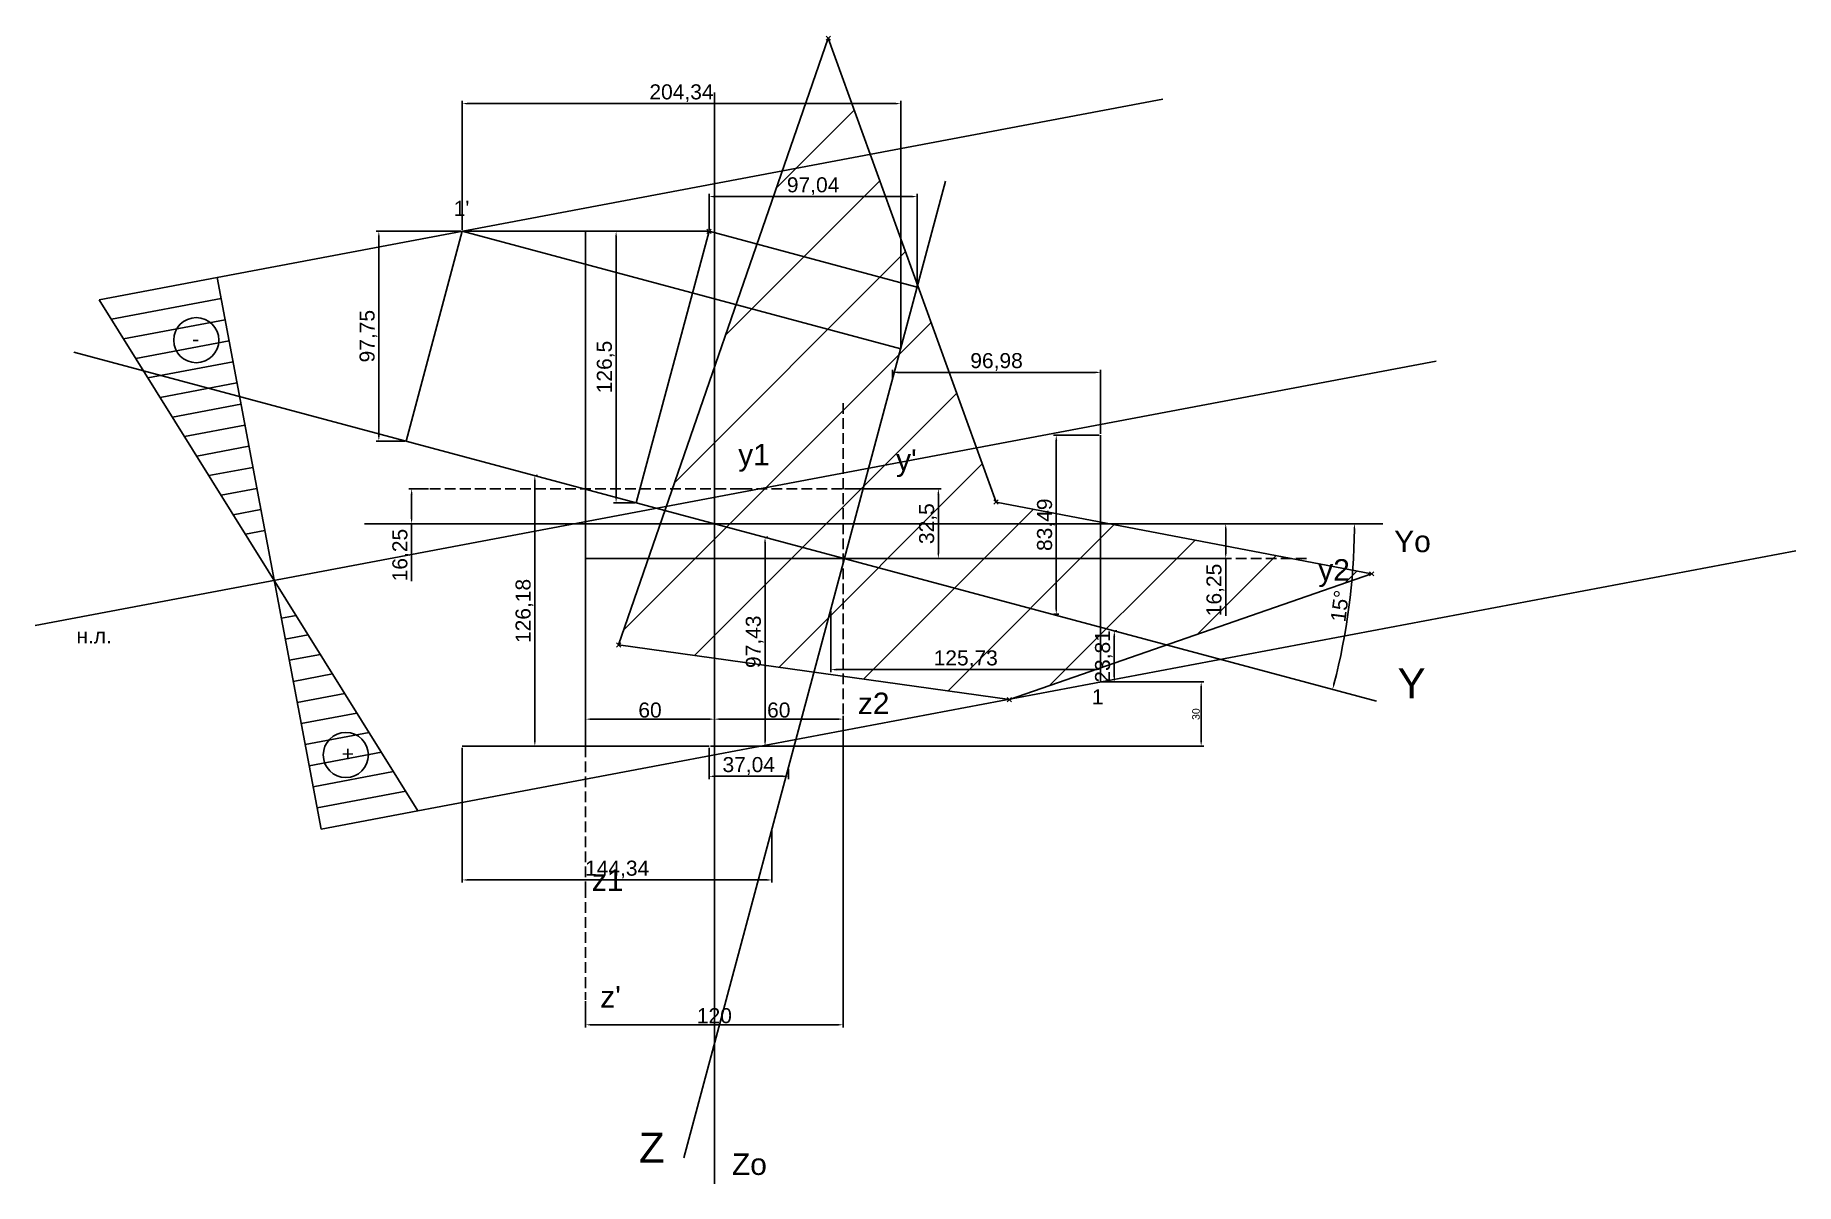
# Model space of a CAD drawing. Header units: millimetres. Extents: x 2465 to 3285, y 1897 to 2433.
import ezdxf

# ---------------------------------------------------------------- set-up
doc = ezdxf.new("R2010")
doc.units = ezdxf.units.MM
doc.header["$PDMODE"] = 3
doc.linetypes.add('DASHED', pattern=[7, 5, -2, 0])
for name, color, linetype in [('glav osi', 200, 'Continuous'), ('вспомогательные оси', 109, 'Continuous'), ('двутавры', 7, 'Continuous'), ('нейтральная линия', 101, 'Continuous'), ('оси сортамент', 9, 'Continuous'), ('размеры', 8, 'Continuous'), ('центр тяжести', 171, 'Continuous'), ('ядро сечения', 210, 'Continuous')]:
    doc.layers.add(name, color=color, linetype=linetype)
doc.styles.get("Standard").update_dxf_attribs({"font": 'arial.ttf'})
doc.dimstyles.new('ISO-25', dxfattribs={"dimtxt": 2.5, "dimasz": 2.5, "dimexe": 1.25, "dimexo": 0.625, "dimtad": 1, "dimtxsty": 'Standard', "dimcen": 2.5, "dimadec": 0, "dimazin": 0, "dimtfac": 1, "dimtmove": 0, "dimatfit": 3, "dimfxl": 1, "dimarcsym": 0})

# ---------------------------------------------------------------- blocks, each defined once
blk = doc.blocks.new('*D3')
at = {"layer": 'Defpoints', "color": 0}
for p in [(2961.49, 2131.24), (2778.99, 2101.24), (3008.37, 2101.24)]:
    blk.add_point(p, dxfattribs=at)
at = {"layer": 'размеры', "color": 0, "lineweight": -2}
for p, q in [((2962.12, 2131.24), (3009.62, 2131.24)), ((3008.37, 2128.74), (3008.37, 2103.74)), ((2779.62, 2101.24), (3009.62, 2101.24))]:
    blk.add_line(p, q, dxfattribs=at)
at = {"layer": 'размеры', "color": 0}
for points in [[(3007.95, 2128.74), (3008.79, 2128.74), (3008.37, 2131.24)], [(3007.95, 2103.74), (3008.79, 2103.74), (3008.37, 2101.24)]]:
    blk.add_solid(points, dxfattribs=at)
at = {"layer": 'размеры', "color": 0, "insert": (3005.96, 2116.24), "char_height": 3.5, "attachment_point": 5, "rotation": 90}
blk.add_mtext('30', dxfattribs=at)
blk = doc.blocks.new('*D7')
at = {"layer": 'Defpoints', "color": 0, "transparency": 16777216}
for p in [(2841.49, 2221.24), (2841.49, 2188.74), (2885.87, 2188.74)]:
    blk.add_point(p, dxfattribs=at)
at = {"layer": 'размеры', "color": 0, "lineweight": -2, "transparency": 16777216}
for p, q in [((2842.12, 2221.24), (2887.12, 2221.24)), ((2885.87, 2218.74), (2885.87, 2191.24)), ((2842.12, 2188.74), (2887.12, 2188.74))]:
    blk.add_line(p, q, dxfattribs=at)
at = {"layer": 'размеры', "color": 0, "transparency": 16777216}
for points in [[(2885.45, 2218.74), (2886.28, 2218.74), (2885.87, 2221.24)], [(2885.45, 2191.24), (2886.28, 2191.24), (2885.87, 2188.74)]]:
    blk.add_solid(points, dxfattribs=at)
at = {"layer": 'размеры', "color": 0, "transparency": 16777216, "insert": (2881.04, 2204.99), "char_height": 7, "attachment_point": 5, "rotation": 90}
blk.add_mtext('32,5', dxfattribs=at)
blk = doc.blocks.new('*D9')
at = {"layer": 'Defpoints', "color": 0, "transparency": 16777216}
for p in [(2841.49, 2116.15), (2721.49, 1983.11), (2841.49, 1971.48)]:
    blk.add_point(p, dxfattribs=at)
at = {"layer": 'размеры', "color": 0, "lineweight": -2, "transparency": 16777216}
for p, q in [((2841.49, 2115.52), (2841.49, 1970.23)), ((2721.49, 1982.49), (2721.49, 1970.23)), ((2723.99, 1971.48), (2838.99, 1971.48))]:
    blk.add_line(p, q, dxfattribs=at)
at = {"layer": 'размеры', "color": 0, "transparency": 16777216}
for points in [[(2723.99, 1971.9), (2723.99, 1971.07), (2721.49, 1971.48)], [(2838.99, 1971.9), (2838.99, 1971.07), (2841.49, 1971.48)]]:
    blk.add_solid(points, dxfattribs=at)
at = {"layer": 'размеры', "color": 0, "transparency": 16777216, "insert": (2781.49, 1975.68), "char_height": 7, "attachment_point": 5}
blk.add_mtext('120', dxfattribs=at)
blk = doc.blocks.new('*D11')
at = {"layer": 'Defpoints', "color": 0, "transparency": 16777216}
for p in [(2648.9, 2221.24), (2640.38, 2204.99), (2648.9, 2204.99)]:
    blk.add_point(p, dxfattribs=at)
at = {"layer": 'размеры', "color": 0, "lineweight": -2, "transparency": 16777216}
for p, q in [((2648.28, 2221.24), (2639.13, 2221.24)), ((2640.38, 2218.74), (2640.38, 2207.49)), ((2648.28, 2204.99), (2639.13, 2204.99)), ((2640.38, 2204.99), (2640.38, 2178.22))]:
    blk.add_line(p, q, dxfattribs=at)
at = {"layer": 'размеры', "color": 0, "transparency": 16777216}
for points in [[(2639.97, 2218.74), (2640.8, 2218.74), (2640.38, 2221.24)], [(2639.97, 2207.49), (2640.8, 2207.49), (2640.38, 2204.99)]]:
    blk.add_solid(points, dxfattribs=at)
at = {"layer": 'размеры', "color": 0, "transparency": 16777216, "insert": (2635.55, 2190.35), "char_height": 7, "attachment_point": 5, "rotation": 90}
blk.add_mtext('16,25', dxfattribs=at)
blk = doc.blocks.new('*D13')
at = {"layer": 'Defpoints', "color": 0, "transparency": 16777216}
for p in [(2841.49, 2204.99), (2841.49, 2188.74), (3019.81, 2188.74)]:
    blk.add_point(p, dxfattribs=at)
at = {"layer": 'размеры', "color": 0, "lineweight": -2, "transparency": 16777216}
for p, q in [((2842.12, 2204.99), (3021.06, 2204.99)), ((3019.81, 2202.49), (3019.81, 2191.24)), ((2842.12, 2188.74), (3021.06, 2188.74)), ((3019.81, 2188.74), (3019.81, 2161.97))]:
    blk.add_line(p, q, dxfattribs=at)
at = {"layer": 'размеры', "color": 0, "transparency": 16777216}
for points in [[(3019.39, 2202.49), (3020.22, 2202.49), (3019.81, 2204.99)], [(3019.39, 2191.24), (3020.22, 2191.24), (3019.81, 2188.74)]]:
    blk.add_solid(points, dxfattribs=at)
at = {"layer": 'размеры', "color": 0, "transparency": 16777216, "insert": (3014.97, 2174.1), "char_height": 7, "attachment_point": 5, "rotation": 90}
blk.add_mtext('16,25', dxfattribs=at)
blk = doc.blocks.new('*D17')
at = {"layer": 'Defpoints', "color": 0, "transparency": 16777216}
for p in [(2781.49, 2113.9), (2721.49, 2101.24), (2781.49, 2101.24)]:
    blk.add_point(p, dxfattribs=at)
at = {"layer": 'размеры', "color": 0, "lineweight": -2, "transparency": 16777216}
for p, q in [((2721.49, 2101.86), (2721.49, 2115.15)), ((2723.99, 2113.9), (2778.99, 2113.9)), ((2781.49, 2101.86), (2781.49, 2115.15))]:
    blk.add_line(p, q, dxfattribs=at)
at = {"layer": 'размеры', "color": 0, "transparency": 16777216}
for points in [[(2723.99, 2114.32), (2723.99, 2113.49), (2721.49, 2113.9)], [(2778.99, 2114.32), (2778.99, 2113.49), (2781.49, 2113.9)]]:
    blk.add_solid(points, dxfattribs=at)
at = {"layer": 'размеры', "color": 0, "transparency": 16777216, "insert": (2751.49, 2118.1), "char_height": 7, "attachment_point": 5}
blk.add_mtext('60', dxfattribs=at)
blk = doc.blocks.new('*D16')
at = {"layer": 'Defpoints', "color": 0, "transparency": 16777216}
for p in [(2781.49, 2113.9), (2841.49, 2113.9), (2841.49, 2113.9)]:
    blk.add_point(p, dxfattribs=at)
at = {"layer": 'размеры', "color": 0, "lineweight": -2, "transparency": 16777216}
for p, q in [((2781.49, 2114.53), (2781.49, 2115.15)), ((2783.99, 2113.9), (2838.99, 2113.9)), ((2841.49, 2114.53), (2841.49, 2115.15))]:
    blk.add_line(p, q, dxfattribs=at)
at = {"layer": 'размеры', "color": 0, "transparency": 16777216}
for points in [[(2783.99, 2114.32), (2783.99, 2113.49), (2781.49, 2113.9)], [(2838.99, 2114.32), (2838.99, 2113.49), (2841.49, 2113.9)]]:
    blk.add_solid(points, dxfattribs=at)
at = {"layer": 'размеры', "color": 0, "transparency": 16777216, "insert": (2811.49, 2118.1), "char_height": 7, "attachment_point": 5}
blk.add_mtext('60', dxfattribs=at)
blk = doc.blocks.new('*D19')
at = {"layer": 'Defpoints', "color": 0, "transparency": 16777216}
for p in [(2482.99, 2284.97), (2618.35, 2204.99), (3093.07, 2204.99), (3075.25, 2153.19), (3090.12, 2122.29)]:
    blk.add_point(p, dxfattribs=at)
at = {"layer": 'размеры', "color": 0, "lineweight": -2, "transparency": 16777216}
blk.add_arc((2781.49, 2204.99), 298.29, 345.48021, 359.51979, dxfattribs=at)
at = {"layer": 'размеры', "color": 0, "transparency": 16777216}
for points in [[(3079.35, 2202.49), (3080.19, 2202.49), (3079.78, 2204.99)], [(3070.66, 2130.1), (3069.85, 2130.31), (3069.62, 2127.78)]]:
    blk.add_solid(points, dxfattribs=at)
at = {"layer": 'размеры', "color": 0, "transparency": 16777216, "insert": (3073.06, 2166.6), "char_height": 7, "attachment_point": 5, "rotation": 82.5}
blk.add_mtext('15°', dxfattribs=at)
blk = doc.blocks.new('*D27')
at = {"layer": 'Defpoints', "color": 0, "transparency": 16777216}
for p in [(2876.03, 2357.42), (2778.99, 2341.24), (2876.03, 2315.23)]:
    blk.add_point(p, dxfattribs=at)
at = {"layer": 'размеры', "color": 0, "lineweight": -2, "transparency": 16777216}
for p, q in [((2778.99, 2341.86), (2778.99, 2358.67)), ((2781.49, 2357.42), (2873.53, 2357.42)), ((2876.03, 2315.86), (2876.03, 2358.67))]:
    blk.add_line(p, q, dxfattribs=at)
at = {"layer": 'размеры', "color": 0, "transparency": 16777216}
for points in [[(2781.49, 2357.83), (2781.49, 2357), (2778.99, 2357.42)], [(2873.53, 2357.83), (2873.53, 2357), (2876.03, 2357.42)]]:
    blk.add_solid(points, dxfattribs=at)
at = {"layer": 'размеры', "color": 0, "transparency": 16777216, "insert": (2827.51, 2362.25), "char_height": 7, "attachment_point": 5}
blk.add_mtext('97,04', dxfattribs=at)
blk = doc.blocks.new('*D26')
at = {"layer": 'Defpoints', "color": 0, "transparency": 16777216}
for p in [(2778.99, 2341.24), (2735.68, 2214.74), (2745.1, 2214.74)]:
    blk.add_point(p, dxfattribs=at)
at = {"layer": 'размеры', "color": 0, "lineweight": -2, "transparency": 16777216}
for p, q in [((2778.37, 2341.24), (2734.43, 2341.24)), ((2735.68, 2338.74), (2735.68, 2217.24)), ((2744.47, 2214.74), (2734.43, 2214.74))]:
    blk.add_line(p, q, dxfattribs=at)
at = {"layer": 'размеры', "color": 0, "transparency": 16777216}
for points in [[(2735.27, 2338.74), (2736.1, 2338.74), (2735.68, 2341.24)], [(2735.27, 2217.24), (2736.1, 2217.24), (2735.68, 2214.74)]]:
    blk.add_solid(points, dxfattribs=at)
at = {"layer": 'размеры', "color": 0, "transparency": 16777216, "insert": (2730.85, 2277.99), "char_height": 7, "attachment_point": 5, "rotation": 90}
blk.add_mtext('126,5', dxfattribs=at)
blk = doc.blocks.new('*D36')
at = {"layer": 'Defpoints', "color": 0, "transparency": 16777216}
for p in [(2663.99, 2341.24), (2625.1, 2243.49), (2637.8, 2243.49)]:
    blk.add_point(p, dxfattribs=at)
at = {"layer": 'размеры', "color": 0, "lineweight": -2, "transparency": 16777216}
for p, q in [((2663.37, 2341.24), (2623.85, 2341.24)), ((2625.1, 2338.74), (2625.1, 2245.99)), ((2637.18, 2243.49), (2623.85, 2243.49))]:
    blk.add_line(p, q, dxfattribs=at)
at = {"layer": 'размеры', "color": 0, "transparency": 16777216}
for points in [[(2624.68, 2338.74), (2625.52, 2338.74), (2625.1, 2341.24)], [(2624.68, 2245.99), (2625.52, 2245.99), (2625.1, 2243.49)]]:
    blk.add_solid(points, dxfattribs=at)
at = {"layer": 'размеры', "color": 0, "transparency": 16777216, "insert": (2620.27, 2292.36), "char_height": 7, "attachment_point": 5, "rotation": 90}
blk.add_mtext('97,75', dxfattribs=at)
blk = doc.blocks.new('*D35')
at = {"layer": 'Defpoints', "color": 0, "transparency": 16777216}
for p in [(2868.33, 2400.73), (2663.99, 2341.24), (2868.33, 2286.48)]:
    blk.add_point(p, dxfattribs=at)
at = {"layer": 'размеры', "color": 0, "lineweight": -2, "transparency": 16777216}
for p, q in [((2663.99, 2341.86), (2663.99, 2401.98)), ((2666.49, 2400.73), (2865.83, 2400.73)), ((2868.33, 2287.11), (2868.33, 2401.98))]:
    blk.add_line(p, q, dxfattribs=at)
at = {"layer": 'размеры', "color": 0, "transparency": 16777216}
for points in [[(2666.49, 2401.15), (2666.49, 2400.31), (2663.99, 2400.73)], [(2865.83, 2401.15), (2865.83, 2400.31), (2868.33, 2400.73)]]:
    blk.add_solid(points, dxfattribs=at)
at = {"layer": 'размеры', "color": 0, "transparency": 16777216, "insert": (2766.16, 2405.56), "char_height": 7, "attachment_point": 5}
blk.add_mtext('204,34', dxfattribs=at)
blk = doc.blocks.new('*D51')
at = {"layer": 'Defpoints', "color": 0, "transparency": 16777216}
for p in [(2864.51, 2275.49), (2864.51, 2272.22), (2961.49, 2246.24)]:
    blk.add_point(p, dxfattribs=at)
at = {"layer": 'размеры', "color": 0, "lineweight": -2, "transparency": 16777216}
for p, q in [((2864.51, 2272.85), (2864.51, 2276.74)), ((2958.99, 2275.49), (2867.01, 2275.49)), ((2961.49, 2246.86), (2961.49, 2276.74))]:
    blk.add_line(p, q, dxfattribs=at)
at = {"layer": 'размеры', "color": 0, "transparency": 16777216}
for points in [[(2867.01, 2275.91), (2867.01, 2275.08), (2864.51, 2275.49)], [(2958.99, 2275.91), (2958.99, 2275.08), (2961.49, 2275.49)]]:
    blk.add_solid(points, dxfattribs=at)
at = {"layer": 'размеры', "color": 0, "transparency": 16777216, "insert": (2913, 2280.33), "char_height": 7, "attachment_point": 5}
blk.add_mtext('96,98', dxfattribs=at)
blk = doc.blocks.new('*D52')
at = {"layer": 'Defpoints', "color": 0, "transparency": 16777216}
for p in [(2961.49, 2246.24), (2939.12, 2162.75), (2940.83, 2162.75)]:
    blk.add_point(p, dxfattribs=at)
at = {"layer": 'размеры', "color": 0, "lineweight": -2, "transparency": 16777216}
for p, q in [((2960.87, 2246.24), (2939.58, 2246.24)), ((2940.83, 2243.74), (2940.83, 2165.25)), ((2939.75, 2162.75), (2942.08, 2162.75))]:
    blk.add_line(p, q, dxfattribs=at)
at = {"layer": 'размеры', "color": 0, "transparency": 16777216}
for points in [[(2940.42, 2243.74), (2941.25, 2243.74), (2940.83, 2246.24)], [(2940.42, 2165.25), (2941.25, 2165.25), (2940.83, 2162.75)]]:
    blk.add_solid(points, dxfattribs=at)
at = {"layer": 'размеры', "color": 0, "transparency": 16777216, "insert": (2936, 2204.49), "char_height": 7, "attachment_point": 5, "rotation": 90}
blk.add_mtext('83,49', dxfattribs=at)
blk = doc.blocks.new('*D50')
at = {"layer": 'Defpoints', "color": 0, "transparency": 16777216}
for p in [(2967.87, 2155.05), (2967.87, 2155.05), (2961.49, 2131.24)]:
    blk.add_point(p, dxfattribs=at)
at = {"layer": 'размеры', "color": 0, "lineweight": -2, "transparency": 16777216}
for p, q in [((2967.87, 2133.74), (2967.87, 2152.55)), ((2968.5, 2155.05), (2969.12, 2155.05)), ((2962.12, 2131.24), (2969.12, 2131.24))]:
    blk.add_line(p, q, dxfattribs=at)
at = {"layer": 'размеры', "color": 0, "transparency": 16777216}
for points in [[(2967.46, 2152.55), (2968.29, 2152.55), (2967.87, 2155.05)], [(2967.46, 2133.74), (2968.29, 2133.74), (2967.87, 2131.24)]]:
    blk.add_solid(points, dxfattribs=at)
at = {"layer": 'размеры', "color": 0, "transparency": 16777216, "insert": (2963.04, 2143.14), "char_height": 7, "attachment_point": 5, "rotation": 90}
blk.add_mtext('23,81', dxfattribs=at)
blk = doc.blocks.new('*D49')
at = {"layer": 'Defpoints', "color": 0, "transparency": 16777216}
for p in [(2835.76, 2164.93), (2835.76, 2136.97), (2961.49, 2131.24)]:
    blk.add_point(p, dxfattribs=at)
at = {"layer": 'размеры', "color": 0, "lineweight": -2, "transparency": 16777216}
for p, q in [((2835.76, 2164.3), (2835.76, 2135.72)), ((2958.99, 2136.97), (2838.26, 2136.97)), ((2961.49, 2131.86), (2961.49, 2138.22))]:
    blk.add_line(p, q, dxfattribs=at)
at = {"layer": 'размеры', "color": 0, "transparency": 16777216}
for points in [[(2838.26, 2137.39), (2838.26, 2136.56), (2835.76, 2136.97)], [(2958.99, 2137.39), (2958.99, 2136.56), (2961.49, 2136.97)]]:
    blk.add_solid(points, dxfattribs=at)
at = {"layer": 'размеры', "color": 0, "transparency": 16777216, "insert": (2898.63, 2141.8), "char_height": 7, "attachment_point": 5}
blk.add_mtext('125,73', dxfattribs=at)
blk = doc.blocks.new('*D47')
at = {"layer": 'Defpoints', "color": 0, "transparency": 16777216}
for p in [(2778.99, 2101.24), (2816.03, 2091.31), (2816.03, 2087.26)]:
    blk.add_point(p, dxfattribs=at)
at = {"layer": 'размеры', "color": 0, "lineweight": -2, "transparency": 16777216}
for p, q in [((2778.99, 2100.61), (2778.99, 2086.01)), ((2781.49, 2087.26), (2813.53, 2087.26)), ((2816.03, 2090.69), (2816.03, 2086.01))]:
    blk.add_line(p, q, dxfattribs=at)
at = {"layer": 'размеры', "color": 0, "transparency": 16777216}
for points in [[(2781.49, 2087.67), (2781.49, 2086.84), (2778.99, 2087.26)], [(2813.53, 2087.67), (2813.53, 2086.84), (2816.03, 2087.26)]]:
    blk.add_solid(points, dxfattribs=at)
at = {"layer": 'размеры', "color": 0, "transparency": 16777216, "insert": (2797.51, 2092.09), "char_height": 7, "attachment_point": 5}
blk.add_mtext('37,04', dxfattribs=at)
blk = doc.blocks.new('*D48')
at = {"layer": 'Defpoints', "color": 0, "transparency": 16777216}
for p in [(2805.1, 2198.66), (2805.1, 2198.66), (2778.99, 2101.24)]:
    blk.add_point(p, dxfattribs=at)
at = {"layer": 'размеры', "color": 0, "lineweight": -2, "transparency": 16777216}
for p, q in [((2805.1, 2103.74), (2805.1, 2196.16)), ((2805.72, 2198.66), (2806.35, 2198.66)), ((2779.62, 2101.24), (2806.35, 2101.24))]:
    blk.add_line(p, q, dxfattribs=at)
at = {"layer": 'размеры', "color": 0, "transparency": 16777216}
for points in [[(2804.68, 2196.16), (2805.52, 2196.16), (2805.1, 2198.66)], [(2804.68, 2103.74), (2805.52, 2103.74), (2805.1, 2101.24)]]:
    blk.add_solid(points, dxfattribs=at)
at = {"layer": 'размеры', "color": 0, "transparency": 16777216, "insert": (2800.27, 2149.95), "char_height": 7, "attachment_point": 5, "rotation": 90}
blk.add_mtext('97,43', dxfattribs=at)
blk = doc.blocks.new('*D45')
at = {"layer": 'Defpoints', "color": 0, "transparency": 16777216}
for p in [(2697.8, 2227.41), (2697.8, 2227.41), (2663.99, 2101.24)]:
    blk.add_point(p, dxfattribs=at)
at = {"layer": 'размеры', "color": 0, "lineweight": -2, "transparency": 16777216}
for p, q in [((2697.8, 2103.74), (2697.8, 2224.91)), ((2698.43, 2227.41), (2699.05, 2227.41)), ((2664.62, 2101.24), (2699.05, 2101.24))]:
    blk.add_line(p, q, dxfattribs=at)
at = {"layer": 'размеры', "color": 0, "transparency": 16777216}
for points in [[(2697.39, 2224.91), (2698.22, 2224.91), (2697.8, 2227.41)], [(2697.39, 2103.74), (2698.22, 2103.74), (2697.8, 2101.24)]]:
    blk.add_solid(points, dxfattribs=at)
at = {"layer": 'размеры', "color": 0, "transparency": 16777216, "insert": (2692.97, 2164.32), "char_height": 7, "attachment_point": 5, "rotation": 90}
blk.add_mtext('126,18', dxfattribs=at)
blk = doc.blocks.new('*D46')
at = {"layer": 'Defpoints', "color": 0, "transparency": 16777216}
for p in [(2663.99, 2101.24), (2808.33, 2062.56), (2808.33, 2038.98)]:
    blk.add_point(p, dxfattribs=at)
at = {"layer": 'размеры', "color": 0, "lineweight": -2, "transparency": 16777216}
for p, q in [((2663.99, 2100.61), (2663.99, 2037.73)), ((2808.33, 2061.94), (2808.33, 2037.73)), ((2666.49, 2038.98), (2805.83, 2038.98))]:
    blk.add_line(p, q, dxfattribs=at)
at = {"layer": 'размеры', "color": 0, "transparency": 16777216}
for points in [[(2666.49, 2039.39), (2666.49, 2038.56), (2663.99, 2038.98)], [(2805.83, 2039.39), (2805.83, 2038.56), (2808.33, 2038.98)]]:
    blk.add_solid(points, dxfattribs=at)
at = {"layer": 'размеры', "color": 0, "transparency": 16777216, "insert": (2736.16, 2043.81), "char_height": 7, "attachment_point": 5}
blk.add_mtext('144,34', dxfattribs=at)

msp = doc.modelspace()

# ---------------------------------------------------------------- hatches: boundary and pattern name
at = {"layer": 'ядро сечения'}
h = msp.add_hatch(dxfattribs=at)
h.set_pattern_fill('ANSI31', color=256, scale=10)
h.paths.add_polyline_path([(2834.587, 2431.235), (2736.818, 2148.505), (2919.005, 2123.003), (3087.767, 2181.621), (2912.758, 2215.056)])

# ---------------------------------------------------------------- linework, layer by layer
at = {"layer": 'glav osi'}
for p, q in [((2889.279, 2364.666), (2767.322, 1909.514)), ((2482.992, 2284.97), (3090.125, 2122.289))]:
    msp.add_line(p, q, dxfattribs=at)
at = {"layer": 'вспомогательные оси', "linetype": 'DASHED'}
for p, q in [((2794.083, 2221.237), (2863.167, 2221.237)), ((2721.494, 2035.62), (2721.494, 1983.114))]:
    msp.add_line(p, q, dxfattribs=at)
at = {"layer": 'двутавры'}
for p, q in [((2663.994, 2341.237), (2778.994, 2341.237)), ((2721.494, 2341.237), (2721.494, 2101.237)), ((2721.494, 2246.237), (2721.494, 2131.237)), ((2961.494, 2246.237), (2961.494, 2131.237)), ((2961.494, 2188.737), (2721.494, 2188.737)), ((2663.994, 2101.237), (2778.994, 2101.237))]:
    msp.add_line(p, q, dxfattribs=at)
at = {"layer": 'двутавры', "linetype": 'DASHED'}
msp.add_point((2778.994, 2341.237), dxfattribs=at)
at = {"layer": 'нейтральная линия'}
for p, q in [((2549.73, 2319.685), (2990.492, 2402.821)), ((2494.785, 2309.321), (2549.73, 2319.685)), ((2598.2, 2062.713), (2549.73, 2319.685)), ((2494.785, 2309.321), (2643.324, 2071.224)), ((2500.466, 2300.216), (2551.584, 2309.858)), ((2506.146, 2291.111), (2553.437, 2300.031)), ((2511.826, 2282.006), (2555.291, 2290.205)), ((2464.953, 2157.578), (3117.95, 2280.746)), ((2517.506, 2272.901), (2557.144, 2280.378)), ((2523.186, 2263.796), (2558.998, 2270.551)), ((2528.867, 2254.691), (2560.851, 2260.724)), ((2534.547, 2245.586), (2562.705, 2250.898)), ((2540.227, 2236.482), (2564.558, 2241.071)), ((2540.227, 2236.482), (2564.558, 2241.071)), ((2545.907, 2227.377), (2566.412, 2231.244)), ((2551.587, 2218.272), (2568.266, 2221.417)), ((2557.268, 2209.167), (2570.119, 2211.591)), ((2562.948, 2200.062), (2571.973, 2201.764)), ((2643.324, 2071.224), (3285.492, 2192.349)), ((2579.665, 2160.98), (2586.522, 2162.273)), ((2581.519, 2151.153), (2592.202, 2153.168)), ((2583.372, 2141.327), (2597.883, 2144.064)), ((2585.226, 2131.5), (2603.563, 2134.959)), ((2587.079, 2121.673), (2609.243, 2125.854)), ((2588.933, 2111.846), (2614.923, 2116.749)), ((2590.786, 2102.02), (2620.603, 2107.644)), ((2592.64, 2092.193), (2626.284, 2098.539)), ((2594.493, 2082.366), (2631.964, 2089.434)), ((2596.347, 2072.54), (2637.644, 2080.329)), ((2598.2, 2062.713), (2643.324, 2071.224))]:
    msp.add_line(p, q, dxfattribs=at)
for centre in [(2540.008, 2290.513), (2609.705, 2097.206)]:
    msp.add_circle(centre, 10.522, dxfattribs=at)
at = {"layer": 'оси сортамент', "linetype": 'DASHED'}
for p, q in [((2841.494, 2116.148), (2841.494, 2261.326)), ((2648.904, 2221.237), (2794.083, 2221.237)), ((2961.494, 2188.737), (3057.619, 2188.737)), ((2721.494, 2101.237), (2721.494, 2035.62))]:
    msp.add_line(p, q, dxfattribs=at)
at = {"layer": 'размеры'}
for p, q in [((2663.994, 2341.237), (2637.802, 2243.489)), ((2663.994, 2341.237), (2868.331, 2286.485)), ((2778.994, 2341.237), (2745.098, 2214.739)), ((2778.994, 2341.237), (2876.034, 2315.235))]:
    msp.add_line(p, q, dxfattribs=at)
at = {"layer": 'центр тяжести'}
for p, q in [((2781.494, 2405.894), (2781.494, 1897.39)), ((2618.348, 2204.987), (3093.071, 2204.987))]:
    msp.add_line(p, q, dxfattribs=at)
at = {"layer": 'ядро сечения'}
for p, q in [((2736.818, 2148.505), (2834.587, 2431.235)), ((2834.587, 2431.235), (2912.758, 2215.056)), ((2912.758, 2215.056), (3087.767, 2181.621)), ((3087.767, 2181.621), (2919.005, 2123.003)), ((2919.005, 2123.003), (2736.818, 2148.505))]:
    msp.add_line(p, q, dxfattribs=at)
for p in [(2834.587, 2431.235), (2912.758, 2215.056), (3087.767, 2181.621), (2736.818, 2148.505), (2919.005, 2123.003)]:
    msp.add_point(p, dxfattribs=at)

# ---------------------------------------------------------------- texts
at = {"layer": 'glav osi'}
for s, p in [('Y', (3099.905, 2123.556)), ('Z', (2746.326, 1907.17))]:
    msp.add_text(s, height=14, dxfattribs=at).set_placement(p)
at = {"layer": 'вспомогательные оси'}
msp.add_text("y'", height=10, dxfattribs=at).set_placement((2866.152, 2229.708))
at = {"layer": 'вспомогательные оси', "linetype": 'DASHED'}
msp.add_text("z'", height=10, dxfattribs=at).set_placement((2728.27, 1979.527))
at = {"layer": 'нейтральная линия'}
for s, p in [("1'", (2659.99, 2348.435)), ('-', (2538.104, 2287.601)), ('н.л.', (2484.16, 2149.216)), ('1', (2957.426, 2120.854)), ('+', (2607.801, 2094.294))]:
    msp.add_text(s, height=7, dxfattribs=at).set_placement(p)
at = {"layer": 'оси сортамент'}
for s, p in [('y1', (2792.587, 2232.179)), ('y2', (3062.912, 2178.444)), ('z2', (2848.347, 2116.272)), ('z1', (2724.365, 2033.882))]:
    msp.add_text(s, height=10, dxfattribs=at).set_placement(p)
at = {"layer": 'центр тяжести'}
for s, p in [('Yo', (3098.307, 2191.729)), ('Zo', (2789.649, 1901.515))]:
    msp.add_text(s, height=10, dxfattribs=at).set_placement(p)

# ---------------------------------------------------------------- dimensions: what is measured, and where the dimension line sits
at = {"layer": 'размеры'}
for base, p1, p2, override, picture, middle in [((2868.331, 2400.728), (2663.994, 2341.237), (2868.331, 2286.485), {"dimscale": 0, "dimtxt": 3.5, "dimasz": 1.25, "dimexe": 0.625, "dimexo": 0.3125, "dimgap": 0.3125, "dimcen": 1.25}, '*D35', (2766.162, 2405.56)), ((2876.034, 2357.417), (2778.994, 2341.237), (2876.034, 2315.235), {"dimscale": 0, "dimtxt": 3.5, "dimasz": 1.25, "dimexe": 0.625, "dimexo": 0.3125, "dimgap": 0.3125, "dimcen": 1.25}, '*D27', (2827.514, 2362.249)), ((2864.51, 2275.494), (2961.494, 2246.237), (2864.51, 2272.224), {"dimscale": 2, "dimtxt": 3.5, "dimasz": 1.25, "dimexe": 0.625, "dimexo": 0.3125, "dimgap": 0.3125, "dimcen": 1.25, "dimtix": 0, "dimtofl": 1, "dimtmove": 0, "dimatfit": 3}, '*D51', (2913.002, 2280.326)), ((2835.76, 2136.973), (2961.494, 2131.237), (2835.76, 2164.927), {"dimscale": 2, "dimtxt": 3.5, "dimasz": 1.25, "dimexe": 0.625, "dimexo": 0.3125, "dimgap": 0.3125, "dimcen": 1.25, "dimtix": 0, "dimtofl": 1, "dimtmove": 0, "dimatfit": 3}, '*D49', (2898.627, 2141.805)), ((2781.494, 2113.902), (2721.494, 2101.237), (2781.494, 2101.237), {"dimscale": 2, "dimtxt": 3.5, "dimasz": 1.25, "dimexe": 0.625, "dimexo": 0.3125, "dimgap": 0.3125, "dimcen": 1.25, "dimtix": 0, "dimtofl": 1, "dimtmove": 0, "dimatfit": 3}, '*D17', (2751.494, 2118.101)), ((2841.494, 2113.902), (2781.494, 2113.902), (2841.494, 2113.902), {"dimscale": 2, "dimtxt": 3.5, "dimasz": 1.25, "dimexe": 0.625, "dimexo": 0.3125, "dimgap": 0.3125, "dimcen": 1.25, "dimtix": 0, "dimtofl": 1, "dimtmove": 0, "dimatfit": 3}, '*D16', (2811.494, 2118.101)), ((2841.494, 1971.484), (2721.494, 1983.114), (2841.494, 2116.148), {"dimscale": 0, "dimtxt": 3.5, "dimasz": 1.25, "dimexe": 0.625, "dimexo": 0.3125, "dimgap": 0.3125, "dimcen": 1.25}, '*D9', (2781.494, 1975.683)), ((2808.331, 2038.978), (2663.994, 2101.237), (2808.331, 2062.562), {"dimscale": 2, "dimtxt": 3.5, "dimasz": 1.25, "dimexe": 0.625, "dimexo": 0.3125, "dimgap": 0.3125, "dimcen": 1.25, "dimtix": 0, "dimtofl": 1, "dimtmove": 0, "dimatfit": 3}, '*D46', (2736.162, 2043.809)), ((2816.034, 2087.256), (2778.994, 2101.237), (2816.034, 2091.312), {"dimscale": 2, "dimtxt": 3.5, "dimasz": 1.25, "dimexe": 0.625, "dimexo": 0.3125, "dimgap": 0.3125, "dimcen": 1.25, "dimtix": 0, "dimtofl": 1, "dimtmove": 0, "dimatfit": 3}, '*D47', (2797.514, 2092.087))]:
    dim = msp.add_linear_dim(base=base, p1=p1, p2=p2, dimstyle='ISO-25', override=override, dxfattribs=at)
    dim.commit()
    dim.dimension.update_dxf_attribs({"geometry": picture, "text_midpoint": middle})
for base, p1, p2, override, picture, middle in [((2625.1, 2243.489), (2663.994, 2341.237), (2637.802, 2243.489), {"dimscale": 0, "dimtxt": 3.5, "dimasz": 1.25, "dimexe": 0.625, "dimexo": 0.3125, "dimgap": 0.3125, "dimcen": 1.25}, '*D36', (2620.268, 2292.363)), ((2735.682, 2214.739), (2778.994, 2341.237), (2745.098, 2214.739), {"dimscale": 0, "dimtxt": 3.5, "dimasz": 1.25, "dimexe": 0.625, "dimexo": 0.3125, "dimgap": 0.3125, "dimcen": 1.25}, '*D26', (2730.851, 2277.988)), ((2940.833, 2162.75), (2961.494, 2246.237), (2939.123, 2162.75), {"dimscale": 2, "dimtxt": 3.5, "dimasz": 1.25, "dimexe": 0.625, "dimexo": 0.3125, "dimgap": 0.3125, "dimcen": 1.25, "dimtix": 0, "dimtofl": 1, "dimtmove": 0, "dimatfit": 3}, '*D52', (2936.001, 2204.494)), ((2697.80203, 2227.41202), (2663.99352, 2101.23696), (2697.80203, 2227.41202), {"dimscale": 2, "dimtxt": 3.5, "dimasz": 1.25, "dimexe": 0.625, "dimexo": 0.3125, "dimgap": 0.3125, "dimcen": 1.25, "dimtix": 0, "dimtofl": 1, "dimtmove": 0, "dimatfit": 3}, '*D45', (2692.97034, 2164.32449)), ((2640.383, 2204.987), (2648.904, 2221.237), (2648.904, 2204.987), {"dimscale": 0, "dimtxt": 3.5, "dimasz": 1.25, "dimexe": 0.625, "dimexo": 0.3125, "dimgap": 0.3125, "dimcen": 1.25}, '*D11', (2635.551, 2190.354)), ((2885.867, 2188.737), (2841.494, 2221.237), (2841.494, 2188.737), {"dimscale": 2, "dimtxt": 3.5, "dimasz": 1.25, "dimexe": 0.625, "dimexo": 0.3125, "dimgap": 0.3125, "dimcen": 1.25, "dimtix": 0, "dimtofl": 1, "dimtmove": 0, "dimatfit": 3}, '*D7', (2881.036, 2204.987)), ((3019.806, 2188.737), (2841.494, 2204.987), (2841.494, 2188.737), {"dimscale": 0, "dimtxt": 3.5, "dimasz": 1.25, "dimexe": 0.625, "dimexo": 0.3125, "dimgap": 0.3125, "dimcen": 1.25}, '*D13', (3014.974, 2174.104)), ((2805.09849, 2198.66202), (2778.99352, 2101.23696), (2805.09849, 2198.66202), {"dimscale": 2, "dimtxt": 3.5, "dimasz": 1.25, "dimexe": 0.625, "dimexo": 0.3125, "dimgap": 0.3125, "dimcen": 1.25, "dimtix": 0, "dimtofl": 1, "dimtmove": 0, "dimatfit": 3}, '*D48', (2800.2668, 2149.94949)), ((2967.873, 2155.047), (2961.494, 2131.237), (2967.873, 2155.047), {"dimscale": 2, "dimtxt": 3.5, "dimasz": 1.25, "dimexe": 0.625, "dimexo": 0.3125, "dimgap": 0.3125, "dimcen": 1.25, "dimtix": 0, "dimtofl": 1, "dimtmove": 0, "dimatfit": 3}, '*D50', (2963.042, 2143.142)), ((3008.369, 2101.237), (2961.494, 2131.237), (2778.994, 2101.237), {"dimscale": 0, "dimtxt": 3.5}, '*D3', (3005.956, 2116.237))]:
    dim = msp.add_linear_dim(base=base, p1=p1, p2=p2, angle=90, dimstyle='ISO-25', override=override, dxfattribs=at)
    dim.commit()
    dim.dimension.update_dxf_attribs({"geometry": picture, "text_midpoint": middle})
dim = msp.add_angular_dim_2l(base=(3075.248, 2153.19), line1=((2482.992, 2284.97), (3090.125, 2122.289)), line2=((2618.348, 2204.987), (3093.071, 2204.987)), dimstyle='ISO-25', override={"dimscale": 0, "dimtxt": 3.5, "dimasz": 1.25, "dimexe": 0.625, "dimexo": 0.3125, "dimgap": 0.3125, "dimcen": 1.25}, dxfattribs=at)
dim.commit()
dim.dimension.update_dxf_attribs({"geometry": '*D19', "text_midpoint": (3073.065, 2166.601)})

doc.saveas('drawing.dxf')
